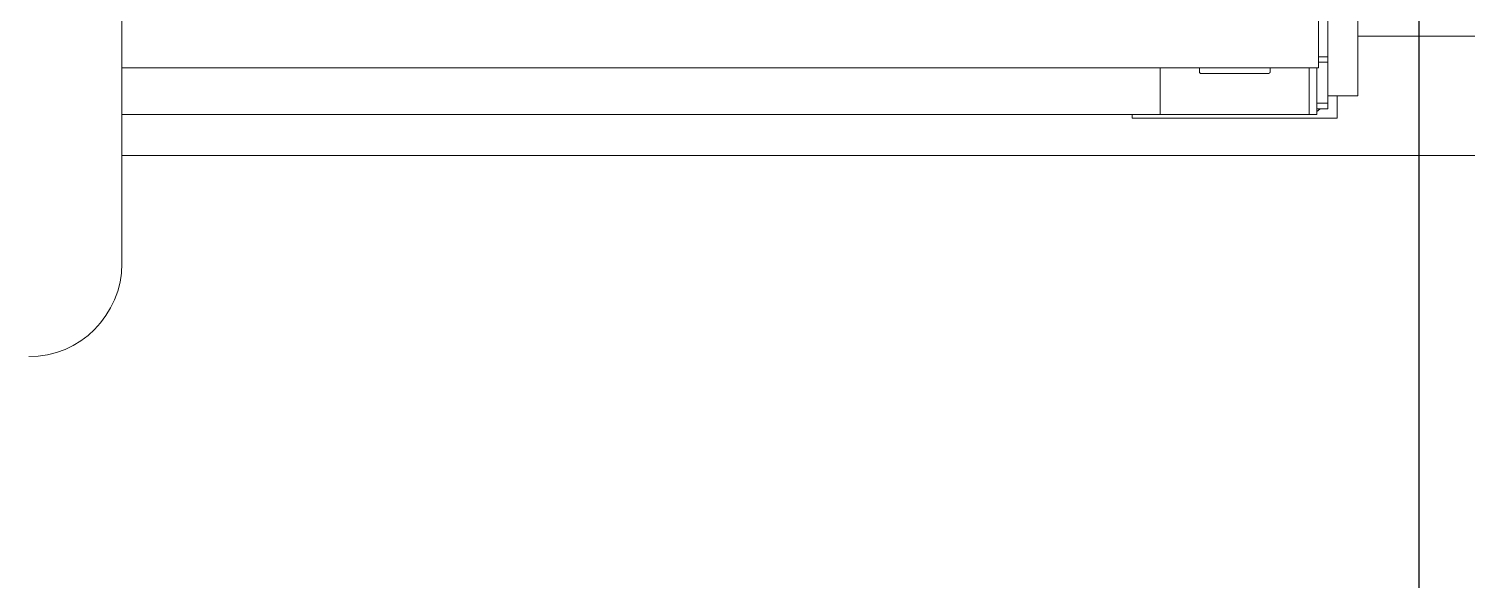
# Model space of a CAD drawing. Header units: millimetres. Extents: x 163705 to 1616509, y 81827 to 302547.
# Drawn here: x 1351919 to 1352692, y 147960 to 148256 of the extents above; entities that cross this region are included whole.
import ezdxf

# ---------------------------------------------------------------- set-up
doc = ezdxf.new("R2010")
doc.units = ezdxf.units.MM
doc.header["$LTSCALE"] = 10
doc.layers.add('1-设备轮廓', color=2, linetype='Continuous', lineweight=18)

# ---------------------------------------------------------------- blocks, each defined once
blk = doc.blocks.new('G$CE9C43516')
for p, q in [((1773.5, 150), (1773.5, 430)), ((2421, 349), (2421, 261)), ((2416, 345), (2416, 265)), ((2437, 320), (2437, 240)), ((2437, 272), (2552.426594875404, 272)), ((2416, 265), (2416, 255)), ((1773.5, 255), (2416, 255)), ((2331, 230), (2331, 255)), ((2352, 253), (2352, 255)), ((2390, 255), (2390, 253)), ((2411, 255), (2411, 230)), ((2415, 255), (2415, 242)), ((2416, 261), (2421, 261)), ((2416, 258), (2421, 258)), ((2421, 261), (2421, 258)), ((2421, 258), (2421, 236)), ((2389, 252), (2353, 252)), ((2415, 242), (2415, 230)), ((2421, 240), (2437, 240)), ((2426, 228), (2426, 240)), ((2415, 236), (2421, 236)), ((2415, 233), (2421, 233)), ((2421, 236), (2421, 233)), ((2331, 230), (1773.5, 230)), ((2316, 230), (2316, 228)), ((2316, 228), (2426, 228)), ((2411, 230), (2331, 230)), ((2415, 230), (2411, 230)), ((2941, 208), (1773.5, 208))]:
    blk.add_line(p, q)
at = {"flags": 128}
blk.add_lwpolyline([(2415, 231.6076951545838), (2416.713451316231, 232.8074666825705), (2416.937253933167, 233)], dxfattribs=at)
for centre, radius, start, end in [((2353, 253), 1.000000000000909, 180, 270), ((2389, 253), 1.000000000000909, 270, 0), ((1723.5, 150), 50.00000000000091, 270, 0)]:
    blk.add_arc(centre, radius, start, end)

msp = doc.modelspace()

# ---------------------------------------------------------------- linework, layer by layer
msp.add_lwpolyline([(1350390.928494764, 143159.6317334515), (1352665.928494765, 143159.6317334515), (1352665.928494765, 150159.6317334515), (1350390.928494764, 150159.6317334515)], close=True)

# ---------------------------------------------------------------- block references
at = {"layer": '1-设备轮廓'}
msp.add_blockref('G$CE9C43516', (1350195.993344874, 147979.6317333492), dxfattribs=at)

doc.saveas('drawing.dxf')
